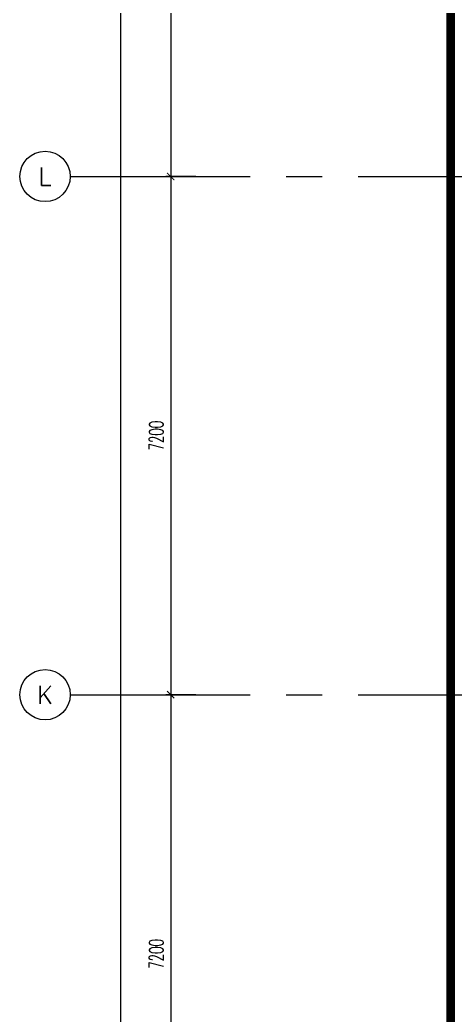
# Model space of a CAD drawing. Extents: x 417866.9 to 417960.2, y 43448 to 43538.2.
# Drawn here: x 417866.92 to 417872.97, y 43506.84 to 43520.67 of the extents above; entities that cross this region are included whole.
import ezdxf
from ezdxf.enums import TextEntityAlignment as Align

# ---------------------------------------------------------------- set-up
doc = ezdxf.new("R2010")
doc.units = 0
doc.header["$MEASUREMENT"] = 0
doc.header["$PDMODE"] = 3
doc.header["$PDSIZE"] = 0.1
doc.linetypes.add('CENTER2', pattern=[1.125, 0.75, -0.125, 0.125, -0.125])
doc.linetypes.add('CENTERX2', pattern=[4, 2.5, -0.5, 0.5, -0.5])
doc.layers.get('0').update_dxf_attribs({"linetype": 'CONTINUOUS'})
doc.layers.get('DEFPOINTS').update_dxf_attribs({"linetype": 'CONTINUOUS'})
for name, color, linetype in [('AX-CR', 2, 'CONTINUOUS'), ('AX-DIM', 4, 'CONTINUOUS'), ('AX-TXT', 6, 'CONTINUOUS'), ('AXES', 11, 'CENTERX2'), ('ELEV', 2, 'CONTINUOUS')]:
    doc.layers.add(name, color=color, linetype=linetype)
doc.styles.add('ROMANS', font='ROMANS.shx', dxfattribs={"width": 0.6})
doc.dimstyles.new('STANDARD in', dxfattribs={"dimtxt": 0.2, "dimasz": 0.1, "dimexe": 0.07, "dimexo": 0.05, "dimgap": 0.1, "dimtad": 1, "dimdec": 0, "dimlfac": 1000, "dimzin": 0, "dimdsep": 46, "dimtxsty": 'ROMANS', "dimblk": 'ARCHTICK', "dimcen": 0.05, "dimdle": 0.05, "dimclrd": 4, "dimclre": 4, "dimclrt": 2, "dimadec": 0, "dimazin": 0, "dimtfac": 1, "dimtdec": 0, "dimtmove": 2, "dimatfit": 3, "dimfxl": 0, "dimtolj": 1, "dimtzin": 0, "dimarcsym": 0})

# ---------------------------------------------------------------- blocks, each defined once
blk = doc.blocks.new('AXR')
at = {"layer": 'AX-CR'}
blk.add_circle((350, 0), 350, dxfattribs=at)
at = {"layer": 'AX-TXT', "style": 'ROMANS'}
blk.add_attdef('AX', text='', height=250, dxfattribs=at).set_placement((350, 0), align=Align.MIDDLE)
blk = doc.blocks.new('_ARCHTICK')
at = {"color": 0, "linetype": 'ByBlock', "const_width": 0.15}
blk.add_lwpolyline([(-0.5, -0.5), (0.5, 0.5)], dxfattribs=at)
blk = doc.blocks.new('*D605')
at = {"layer": 'AX-DIM', "color": 4, "lineweight": -2}
for p, q in [((417872.682, 43525.944), (417868.243, 43525.944)), ((417868.313, 43525.994), (417868.313, 43466.574)), ((417878.896, 43466.624), (417868.243, 43466.624))]:
    blk.add_line(p, q, dxfattribs=at)
at = {"layer": 'DEFPOINTS', "color": 0}
for p in [(417872.732, 43525.944), (417868.313, 43466.624), (417878.946, 43466.624)]:
    blk.add_point(p, dxfattribs=at)
at = {"layer": 'AX-DIM', "color": 4, "lineweight": -2, "xscale": 0.1, "yscale": 0.1, "zscale": 0.1}
for p, rotation in [((417868.313, 43525.944), 90), ((417868.313, 43466.624), 270)]:
    blk.add_blockref('_ARCHTICK', p, dxfattribs=dict(at, rotation=rotation))
at = {"layer": 'AX-DIM', "color": 2, "insert": (417868.113, 43496.284), "char_height": 0.2, "attachment_point": 5, "rotation": 90, "style": 'ROMANS'}
blk.add_mtext('\\A1;59320', dxfattribs=at)
blk = doc.blocks.new('*D606')
at = {"layer": 'AX-DIM', "color": 4, "lineweight": -2}
for p, q in [((417869.013, 43525.744), (417869.013, 43518.444)), ((417869.363, 43525.694), (417868.943, 43525.694)), ((417869.363, 43518.494), (417868.943, 43518.494))]:
    blk.add_line(p, q, dxfattribs=at)
at = {"layer": 'DEFPOINTS', "color": 0}
for p in [(417869.413, 43525.694), (417869.013, 43518.494), (417869.413, 43518.494)]:
    blk.add_point(p, dxfattribs=at)
at = {"layer": 'AX-DIM', "color": 4, "lineweight": -2, "xscale": 0.1, "yscale": 0.1, "zscale": 0.1}
for p, rotation in [((417869.013, 43525.694), 90), ((417869.013, 43518.494), 270)]:
    blk.add_blockref('_ARCHTICK', p, dxfattribs=dict(at, rotation=rotation))
at = {"layer": 'AX-DIM', "color": 2, "insert": (417868.813, 43522.094), "char_height": 0.2, "attachment_point": 5, "rotation": 90, "style": 'ROMANS'}
blk.add_mtext('\\A1;7200', dxfattribs=at)
blk = doc.blocks.new('*D617')
at = {"layer": 'AX-DIM', "color": 4, "lineweight": -2}
for p, q in [((417869.363, 43511.294), (417868.943, 43511.294)), ((417869.013, 43511.344), (417869.013, 43504.044)), ((417869.363, 43504.094), (417868.943, 43504.094))]:
    blk.add_line(p, q, dxfattribs=at)
at = {"layer": 'DEFPOINTS', "color": 0}
for p in [(417869.413, 43511.294), (417869.013, 43504.094), (417869.413, 43504.094)]:
    blk.add_point(p, dxfattribs=at)
at = {"layer": 'AX-DIM', "color": 4, "lineweight": -2, "xscale": 0.1, "yscale": 0.1, "zscale": 0.1}
for p, rotation in [((417869.013, 43511.294), 90), ((417869.013, 43504.094), 270)]:
    blk.add_blockref('_ARCHTICK', p, dxfattribs=dict(at, rotation=rotation))
at = {"layer": 'AX-DIM', "color": 2, "insert": (417868.813, 43507.694), "char_height": 0.2, "attachment_point": 5, "rotation": 90, "style": 'ROMANS'}
blk.add_mtext('\\A1;7200', dxfattribs=at)
blk = doc.blocks.new('*D619')
at = {"layer": 'AX-DIM', "color": 4, "lineweight": -2}
for p, q in [((417869.013, 43518.544), (417869.013, 43511.244)), ((417869.363, 43518.494), (417868.943, 43518.494)), ((417869.363, 43511.294), (417868.943, 43511.294))]:
    blk.add_line(p, q, dxfattribs=at)
at = {"layer": 'DEFPOINTS', "color": 0}
for p in [(417869.413, 43518.494), (417869.013, 43511.294), (417869.413, 43511.294)]:
    blk.add_point(p, dxfattribs=at)
at = {"layer": 'AX-DIM', "color": 4, "lineweight": -2, "xscale": 0.1, "yscale": 0.1, "zscale": 0.1}
for p, rotation in [((417869.013, 43518.494), 90), ((417869.013, 43511.294), 270)]:
    blk.add_blockref('_ARCHTICK', p, dxfattribs=dict(at, rotation=rotation))
at = {"layer": 'AX-DIM', "color": 2, "insert": (417868.813, 43514.894), "char_height": 0.2, "attachment_point": 5, "rotation": 90, "style": 'ROMANS'}
blk.add_mtext('\\A1;7200', dxfattribs=at)

msp = doc.modelspace()

# ---------------------------------------------------------------- linework, layer by layer
at = {"layer": 'AXES'}
for p, q in [((417867.6171, 43518.4943), (417959.5152, 43518.4943)), ((417867.6171, 43511.2943), (417889.6966, 43511.2943))]:
    msp.add_line(p, q, dxfattribs=at)
at = {"layer": 'ELEV', "linetype": 'CENTER2', "const_width": 0.12}
msp.add_lwpolyline([(417872.903, 43464.6371), (417872.903, 43528.0943)], dxfattribs=at)

# ---------------------------------------------------------------- block references
at = {"layer": 'AXES', "xscale": 0.001000000047497451, "yscale": 0.0009999999892897904, "zscale": 0.001}
for p, values in [((417866.9171, 43518.4943), {'AX': 'L'}), ((417866.9171, 43511.2943), {'AX': 'K'})]:
    msp.add_blockref('AXR', p, dxfattribs=at).add_auto_attribs(values)

# ---------------------------------------------------------------- dimensions: what is measured, and where the dimension line sits
at = {"layer": 'AX-DIM'}
for base, p1, p2, picture, middle in [((417868.3128, 43466.6243), (417872.7324, 43525.9443), (417878.9456, 43466.6243), '*D605', (417868.1128, 43496.2843)), ((417869.0128, 43504.0943), (417869.4128, 43511.2943), (417869.4128, 43504.0943), '*D617', (417868.8128, 43507.6943))]:
    dim = msp.add_linear_dim(base=base, p1=p1, p2=p2, angle=270, dimstyle='STANDARD in', dxfattribs=at)
    dim.commit()
    dim.dimension.update_dxf_attribs({"geometry": picture, "text_midpoint": middle})
at = {"layer": 'AX-DIM', "color": 6}
for base, p1, p2, picture, middle in [((417869.0128, 43518.4943), (417869.4128, 43525.6943), (417869.4128, 43518.4943), '*D606', (417868.8128, 43522.0943)), ((417869.0128, 43511.2943), (417869.4128, 43518.4943), (417869.4128, 43511.2943), '*D619', (417868.8128, 43514.8943))]:
    dim = msp.add_linear_dim(base=base, p1=p1, p2=p2, angle=270, dimstyle='STANDARD in', dxfattribs=at)
    dim.commit()
    dim.dimension.update_dxf_attribs({"geometry": picture, "text_midpoint": middle})

doc.saveas('drawing.dxf')
